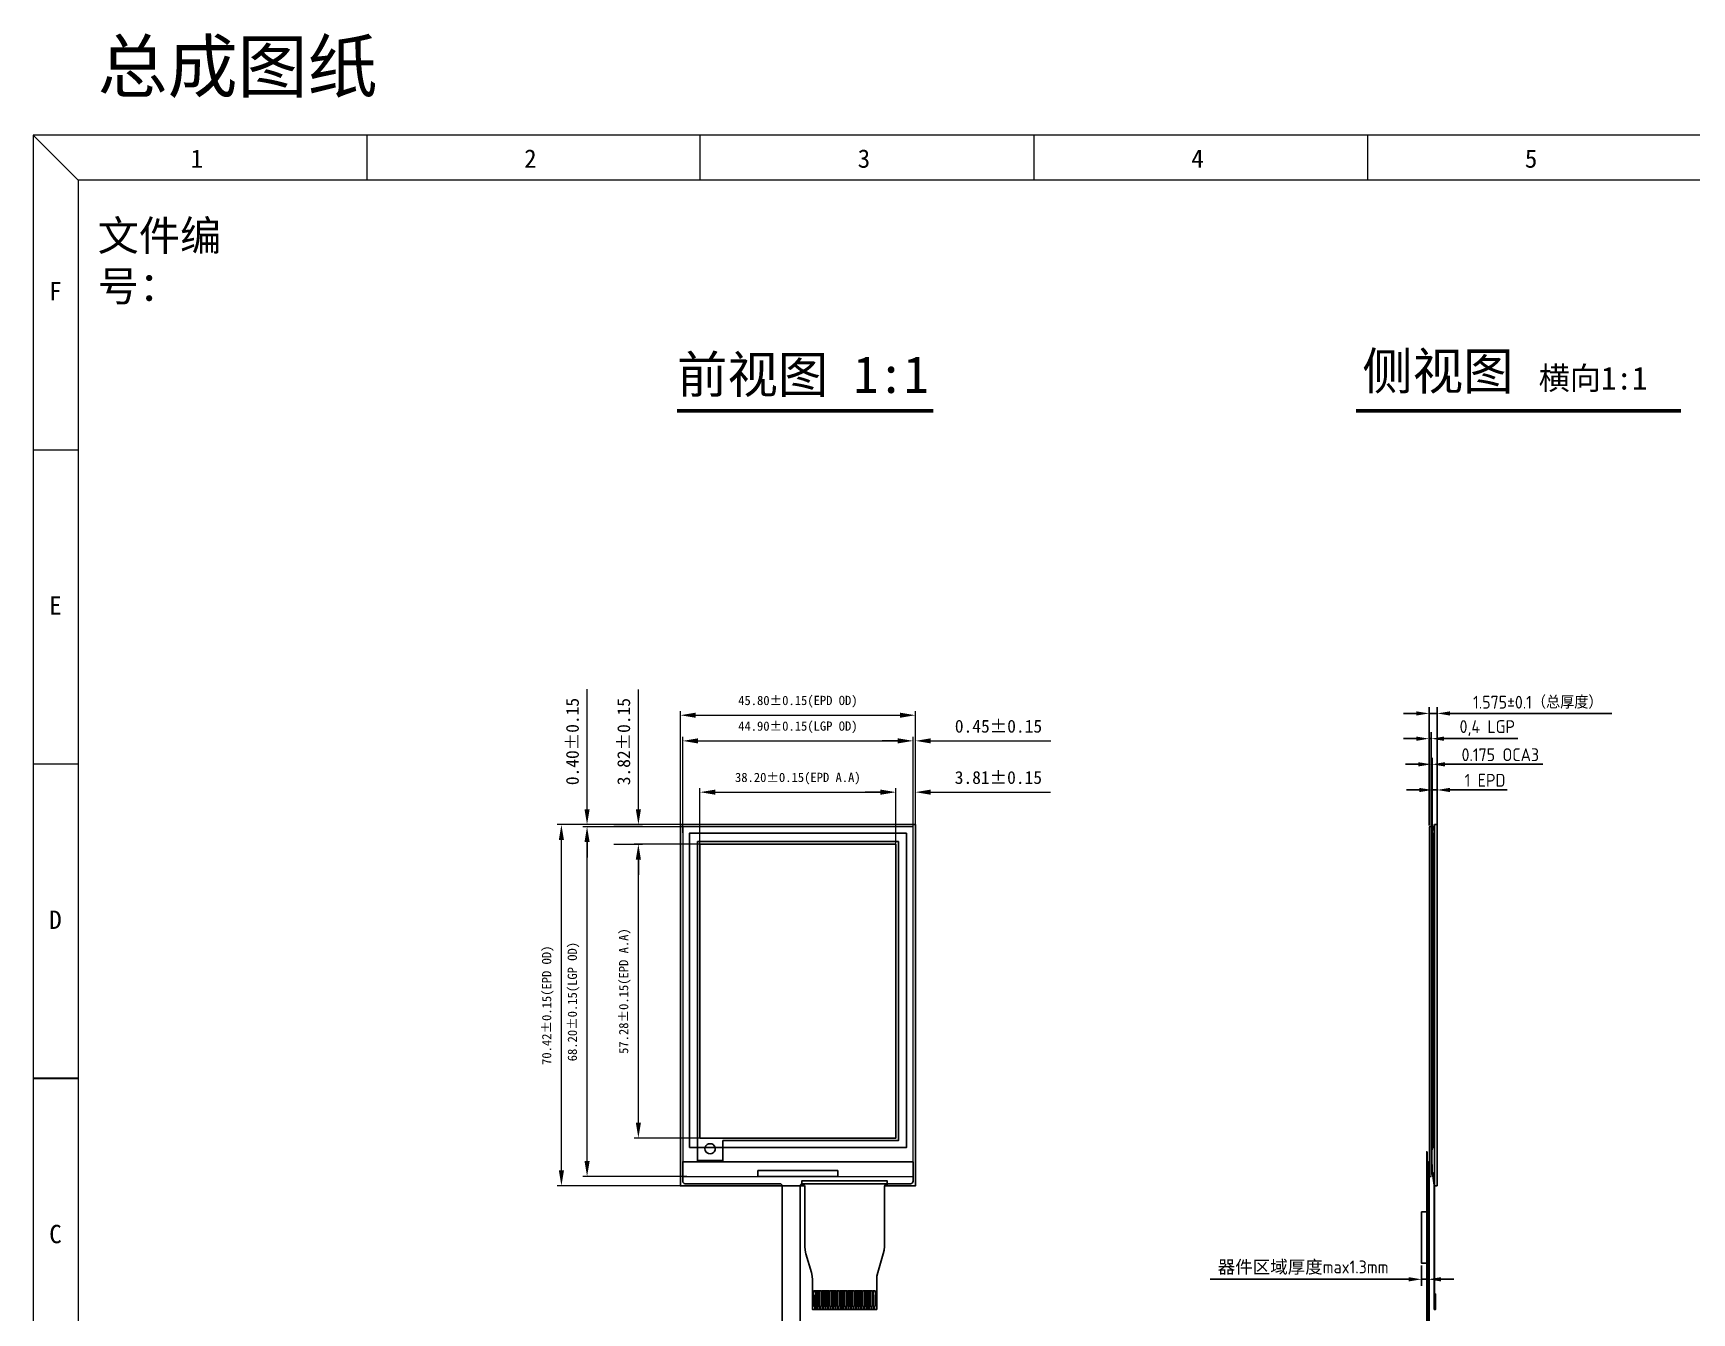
# Model space of a CAD drawing. Header units: millimetres. Extents: x 245 to 11863, y -5369 to 598.
# Drawn here: x 11342.1 to 11665.3, y -5230.8 to -4981.3 of the extents above; entities that cross this region are included whole.
import ezdxf
from ezdxf.enums import TextEntityAlignment as Align

# ---------------------------------------------------------------- set-up
doc = ezdxf.new("R2010")
doc.units = ezdxf.units.MM
for name, color, linetype in [('COVERLENS', 2, 'Continuous'), ('DIM', 7, 'Continuous'), ('FPC', 5, 'Continuous'), ('LCD', 240, 'Continuous')]:
    doc.layers.add(name, color=color, linetype=linetype)
for name, color, linetype, lineweight in [('LG', 4, 'Continuous', 5), ('OCA', 206, 'Continuous', 5), ('Sundenal', 4, 'Continuous', 20), ('文字', 2, 'Continuous', 20)]:
    doc.layers.add(name, color=color, linetype=linetype, lineweight=lineweight)
doc.styles.get("Standard").update_dxf_attribs({"font": 'isocp2.shx', "bigfont": 'extfont2.shx'})
doc.styles.add('宋体', font='')
doc.styles.get('宋体').set_extended_font_data('SimSun')
doc.dimstyles.new('ISO-25', dxfattribs={"dimtxt": 2.5, "dimasz": 2.5, "dimexe": 1.25, "dimexo": 0.625, "dimtad": 1, "dimdec": 1, "dimtxsty": 'Standard', "dimcen": 2.5, "dimadec": 0, "dimazin": 0, "dimtfac": 1, "dimtdec": 1, "dimtmove": 0, "dimatfit": 3, "dimfxl": 1, "dimarcsym": 0})
doc.dimstyles.new('Sundenal$0', dxfattribs={"dimtxt": 6, "dimasz": 3, "dimexe": 0.8, "dimexo": 0.8, "dimgap": 0.2, "dimtad": 1, "dimzin": 1, "dimdsep": 46, "dimtxsty": '宋体', "dimcen": 2.5, "dimadec": 0, "dimazin": 0, "dimtfac": 1, "dimtofl": 0, "dimtmove": 0, "dimatfit": 3, "dimfxl": 0.8, "dimtolj": 1, "dimlwd": 13, "dimlwe": 13, "dimarcsym": 0})

# ---------------------------------------------------------------- blocks, each defined once
blk = doc.blocks.new('sundenal')
at = {"layer": 'Sundenal', "color": 4}
blk.add_line((-856.53, 786.48), (-856.53, 805.66), dxfattribs=at)
at = {"layer": 'Sundenal', "color": 4, "lineweight": 30}
blk.add_line((-1122.21, 402.83), (-1141.39, 402.83), dxfattribs=at)
at = {"layer": 'Sundenal', "color": 4}
for points in [[(-1122.21, 786.48), (-1141.39, 805.66)], [(-998.96, 805.66), (-998.96, 786.48)], [(-714.1, 805.66), (-714.1, 786.48)], [(-571.67, 805.66), (-571.67, 786.48)], [(-1141.39, 671.38), (-1122.21, 671.38)], [(-1141.39, 537.11), (-1122.21, 537.11)]]:
    blk.add_lwpolyline(points, dxfattribs=at)
blk.add_lwpolyline([(-1141.39, 0), (0, 0), (0, 805.66), (-1141.39, 805.66)], close=True, dxfattribs=at)
at = {"layer": 'Sundenal', "ltscale": 0.2}
blk.add_lwpolyline([(-19.18, 786.48), (-1122.21, 786.48), (-1122.21, 19.18), (-19.18, 19.18)], close=True, dxfattribs=at)
at = {"layer": 'Sundenal', "color": 4, "style": '宋体'}
for s, p in [('1', (-1071.5, 795.73)), ('2', (-929.07, 795.73)), ('3', (-786.64, 795.73)), ('4', (-644.21, 795.73)), ('5', (-501.78, 795.73)), ('F', (-1131.87, 739.15)), ('E', (-1131.87, 604.87)), ('D', (-1131.87, 470.59)), ('C', (-1131.87, 336.32))]:
    blk.add_text(s, height=7.85, dxfattribs=at).set_placement(p, align=Align.MIDDLE_CENTER)
blk = doc.blocks.new('*D2')
at = {"layer": 'Defpoints', "color": 0, "transparency": 16777216}
for p in [(11510.21, -5129.31), (11472.02, -5140.03), (11510.21, -5140.05)]:
    blk.add_point(p, dxfattribs=at)
at = {"layer": 'DIM', "color": 0, "lineweight": 13, "transparency": 16777216}
for p, q in [((11472.02, -5139.23), (11472.02, -5128.51)), ((11475.02, -5129.31), (11507.21, -5129.31)), ((11510.21, -5139.25), (11510.21, -5128.51))]:
    blk.add_line(p, q, dxfattribs=at)
at = {"layer": 'DIM', "color": 0, "transparency": 16777216}
for points in [[(11475.02, -5128.81), (11475.02, -5129.81), (11472.02, -5129.31)], [(11507.21, -5128.81), (11507.21, -5129.81), (11510.21, -5129.31)]]:
    blk.add_solid(points, dxfattribs=at)
at = {"layer": 'DIM', "color": 0, "lineweight": 30, "transparency": 16777216, "insert": (11491.11, -5126.67), "char_height": 3, "attachment_point": 5, "style": '宋体'}
blk.add_mtext('\\A1;{\\H0.6x;38.20±0.15(EPD A.A)}', dxfattribs=at)
blk = doc.blocks.new('*D3')
at = {"layer": 'Defpoints', "color": 0, "transparency": 16777216}
for p in [(11513.57, -5119.31), (11468.67, -5138.06), (11513.57, -5136.84)]:
    blk.add_point(p, dxfattribs=at)
at = {"layer": 'DIM', "color": 0, "lineweight": 13, "transparency": 16777216}
for p, q in [((11468.67, -5137.26), (11468.67, -5118.51)), ((11471.67, -5119.31), (11510.57, -5119.31)), ((11513.57, -5136.04), (11513.57, -5118.51))]:
    blk.add_line(p, q, dxfattribs=at)
at = {"layer": 'DIM', "color": 0, "transparency": 16777216}
for points in [[(11471.67, -5118.81), (11471.67, -5119.81), (11468.67, -5119.31)], [(11510.57, -5118.81), (11510.57, -5119.81), (11513.57, -5119.31)]]:
    blk.add_solid(points, dxfattribs=at)
at = {"layer": 'DIM', "color": 0, "lineweight": 30, "transparency": 16777216, "insert": (11491.12, -5116.67), "char_height": 3, "attachment_point": 5, "style": '宋体'}
blk.add_mtext('\\A1;{\\H0.6x;44.90±0.15(LGP OD)}', dxfattribs=at)
blk = doc.blocks.new('*D4')
at = {"layer": 'Defpoints', "color": 0, "transparency": 16777216}
for p in [(11514.02, -5114.31), (11514.02, -5137.39), (11468.23, -5140.56)]:
    blk.add_point(p, dxfattribs=at)
at = {"layer": 'DIM', "color": 0, "lineweight": 13, "transparency": 16777216}
for p, q in [((11468.23, -5139.76), (11468.23, -5113.51)), ((11471.23, -5114.31), (11511.02, -5114.31)), ((11514.02, -5136.59), (11514.02, -5113.51))]:
    blk.add_line(p, q, dxfattribs=at)
at = {"layer": 'DIM', "color": 0, "transparency": 16777216}
for points in [[(11471.23, -5113.81), (11471.23, -5114.81), (11468.23, -5114.31)], [(11511.02, -5113.81), (11511.02, -5114.81), (11514.02, -5114.31)]]:
    blk.add_solid(points, dxfattribs=at)
at = {"layer": 'DIM', "color": 0, "lineweight": 30, "transparency": 16777216, "insert": (11491.12, -5111.67), "char_height": 3, "attachment_point": 5, "style": '宋体'}
blk.add_mtext('\\A1;{\\H0.6x;45.80±0.15(EPD OD)}', dxfattribs=at)
blk = doc.blocks.new('*D5')
at = {"layer": 'Defpoints', "color": 0, "transparency": 16777216}
for p in [(11514.02, -5129.31), (11510.21, -5131.14), (11514.02, -5131.14)]:
    blk.add_point(p, dxfattribs=at)
at = {"layer": 'DIM', "color": 0, "lineweight": 13, "transparency": 16777216}
for p, q in [((11507.21, -5129.31), (11504.21, -5129.31)), ((11510.21, -5130.34), (11510.21, -5128.51)), ((11514.02, -5130.34), (11514.02, -5128.51)), ((11517.02, -5129.31), (11540.37, -5129.31))]:
    blk.add_line(p, q, dxfattribs=at)
at = {"layer": 'DIM', "color": 0, "transparency": 16777216}
for points in [[(11507.21, -5128.81), (11507.21, -5129.81), (11510.21, -5129.31)], [(11517.02, -5128.81), (11517.02, -5129.81), (11514.02, -5129.31)]]:
    blk.add_solid(points, dxfattribs=at)
at = {"layer": 'DIM', "color": 0, "lineweight": 30, "transparency": 16777216, "insert": (11530.19, -5126.47), "char_height": 2.5, "attachment_point": 5, "style": '宋体'}
blk.add_mtext('\\A1;3.81±0.15', dxfattribs=at)
blk = doc.blocks.new('*D6')
at = {"layer": 'Defpoints', "color": 0, "transparency": 16777216}
for p in [(11514.02, -5119.31), (11513.57, -5120.55), (11514.02, -5120.55)]:
    blk.add_point(p, dxfattribs=at)
at = {"layer": 'DIM', "color": 0, "lineweight": 13, "transparency": 16777216}
for p, q in [((11510.57, -5119.31), (11507.57, -5119.31)), ((11513.57, -5119.75), (11513.57, -5118.51)), ((11514.02, -5119.75), (11514.02, -5118.51)), ((11517.02, -5119.31), (11540.41, -5119.31))]:
    blk.add_line(p, q, dxfattribs=at)
at = {"layer": 'DIM', "color": 0, "transparency": 16777216}
for points in [[(11510.57, -5118.81), (11510.57, -5119.81), (11513.57, -5119.31)], [(11517.02, -5118.81), (11517.02, -5119.81), (11514.02, -5119.31)]]:
    blk.add_solid(points, dxfattribs=at)
at = {"layer": 'DIM', "color": 0, "lineweight": 30, "transparency": 16777216, "insert": (11530.21, -5116.47), "char_height": 2.5, "attachment_point": 5, "style": '宋体'}
blk.add_mtext('\\A1;0.45±0.15', dxfattribs=at)
blk = doc.blocks.new('*D10')
at = {"layer": 'Defpoints', "color": 0, "transparency": 16777216}
for p in [(11460.04, -5139.45), (11473.31, -5139.45), (11472.85, -5196.73)]:
    blk.add_point(p, dxfattribs=at)
at = {"layer": 'DIM', "color": 0, "lineweight": 13, "transparency": 16777216}
for p, q in [((11472.51, -5139.45), (11459.24, -5139.45)), ((11460.04, -5193.73), (11460.04, -5142.45)), ((11472.05, -5196.73), (11459.24, -5196.73))]:
    blk.add_line(p, q, dxfattribs=at)
at = {"layer": 'DIM', "color": 0, "transparency": 16777216}
for points in [[(11459.54, -5142.45), (11460.54, -5142.45), (11460.04, -5139.45)], [(11459.54, -5193.73), (11460.54, -5193.73), (11460.04, -5196.73)]]:
    blk.add_solid(points, dxfattribs=at)
at = {"layer": 'DIM', "color": 0, "lineweight": 30, "transparency": 16777216, "insert": (11457.4, -5168.09), "char_height": 3, "attachment_point": 5, "rotation": 90, "style": '宋体'}
blk.add_mtext('\\A1;{\\H0.6x;57.28±0.15(EPD A.A)}', dxfattribs=at)
blk = doc.blocks.new('*D11')
at = {"layer": 'Defpoints', "color": 0, "transparency": 16777216}
for p in [(11450.04, -5136.04), (11469.35, -5136.04), (11470.28, -5204.24)]:
    blk.add_point(p, dxfattribs=at)
at = {"layer": 'DIM', "color": 0, "lineweight": 13, "transparency": 16777216}
for p, q in [((11468.55, -5136.04), (11449.24, -5136.04)), ((11450.04, -5201.24), (11450.04, -5139.04)), ((11469.48, -5204.24), (11449.24, -5204.24))]:
    blk.add_line(p, q, dxfattribs=at)
at = {"layer": 'DIM', "color": 0, "transparency": 16777216}
for points in [[(11449.54, -5139.04), (11450.54, -5139.04), (11450.04, -5136.04)], [(11449.54, -5201.24), (11450.54, -5201.24), (11450.04, -5204.24)]]:
    blk.add_solid(points, dxfattribs=at)
at = {"layer": 'DIM', "color": 0, "lineweight": 30, "transparency": 16777216, "insert": (11447.4, -5170.14), "char_height": 3, "attachment_point": 5, "rotation": 90, "style": '宋体'}
blk.add_mtext('\\A1;{\\H0.6x;68.20±0.15(LGP OD)}', dxfattribs=at)
blk = doc.blocks.new('*D7')
at = {"layer": 'Defpoints', "color": 0, "transparency": 16777216}
for p in [(11445.04, -5135.64), (11469.72, -5135.64), (11470.19, -5206.06)]:
    blk.add_point(p, dxfattribs=at)
at = {"layer": 'DIM', "color": 0, "lineweight": 13, "transparency": 16777216}
for p, q in [((11468.92, -5135.64), (11444.24, -5135.64)), ((11445.04, -5203.06), (11445.04, -5138.64)), ((11469.39, -5206.06), (11444.24, -5206.06))]:
    blk.add_line(p, q, dxfattribs=at)
at = {"layer": 'DIM', "color": 0, "transparency": 16777216}
for points in [[(11444.54, -5138.64), (11445.54, -5138.64), (11445.04, -5135.64)], [(11444.54, -5203.06), (11445.54, -5203.06), (11445.04, -5206.06)]]:
    blk.add_solid(points, dxfattribs=at)
at = {"layer": 'DIM', "color": 0, "lineweight": 30, "transparency": 16777216, "insert": (11442.4, -5170.85), "char_height": 3, "attachment_point": 5, "rotation": 90, "style": '宋体'}
blk.add_mtext('\\A1;{\\H0.6x;70.42±0.15(EPD OD)}', dxfattribs=at)
blk = doc.blocks.new('*D8')
at = {"layer": 'Defpoints', "color": 0, "transparency": 16777216}
for p in [(11454.47, -5135.64), (11460.04, -5135.64), (11454.47, -5139.45)]:
    blk.add_point(p, dxfattribs=at)
at = {"layer": 'DIM', "color": 0, "lineweight": 13, "transparency": 16777216}
for p, q in [((11460.04, -5132.64), (11460.04, -5109.29)), ((11455.27, -5135.64), (11460.84, -5135.64)), ((11455.27, -5139.45), (11460.84, -5139.45)), ((11460.04, -5142.45), (11460.04, -5145.45))]:
    blk.add_line(p, q, dxfattribs=at)
at = {"layer": 'DIM', "color": 0, "transparency": 16777216}
for points in [[(11459.54, -5132.64), (11460.54, -5132.64), (11460.04, -5135.64)], [(11459.54, -5142.45), (11460.54, -5142.45), (11460.04, -5139.45)]]:
    blk.add_solid(points, dxfattribs=at)
at = {"layer": 'DIM', "color": 0, "lineweight": 30, "transparency": 16777216, "insert": (11457.2, -5119.46), "char_height": 2.5, "attachment_point": 5, "rotation": 90, "style": '宋体'}
blk.add_mtext('\\A1;3.82±0.15', dxfattribs=at)
blk = doc.blocks.new('*D9')
at = {"layer": 'Defpoints', "color": 0, "transparency": 16777216}
for p in [(11450.04, -5135.64), (11451.29, -5135.64), (11451.29, -5136.04)]:
    blk.add_point(p, dxfattribs=at)
at = {"layer": 'DIM', "color": 0, "lineweight": 13, "transparency": 16777216}
for p, q in [((11450.04, -5132.64), (11450.04, -5109.25)), ((11450.49, -5135.64), (11449.24, -5135.64)), ((11450.49, -5136.04), (11449.24, -5136.04)), ((11450.04, -5139.04), (11450.04, -5142.04))]:
    blk.add_line(p, q, dxfattribs=at)
at = {"layer": 'DIM', "color": 0, "transparency": 16777216}
for points in [[(11449.54, -5132.64), (11450.54, -5132.64), (11450.04, -5135.64)], [(11449.54, -5139.04), (11450.54, -5139.04), (11450.04, -5136.04)]]:
    blk.add_solid(points, dxfattribs=at)
at = {"layer": 'DIM', "color": 0, "lineweight": 30, "transparency": 16777216, "insert": (11447.2, -5119.44), "char_height": 2.5, "attachment_point": 5, "rotation": 90, "style": '宋体'}
blk.add_mtext('\\A1;0.40±0.15', dxfattribs=at)
blk = doc.blocks.new('*D12')
at = {"layer": 'COVERLENS', "color": 0, "lineweight": -2, "ltscale": 0.2, "transparency": 16777216}
for p, q in [((11612.65, -5221.58), (11612.65, -5225.52)), ((11613.95, -5221.58), (11613.95, -5225.52)), ((11610.15, -5224.27), (11571.49, -5224.27)), ((11613.95, -5224.27), (11612.65, -5224.27)), ((11616.45, -5224.27), (11618.95, -5224.27))]:
    blk.add_line(p, q, dxfattribs=at)
at = {"layer": 'COVERLENS', "color": 0, "ltscale": 0.2, "transparency": 16777216}
for points in [[(11610.15, -5223.86), (11610.15, -5224.69), (11612.65, -5224.27)], [(11616.45, -5223.86), (11616.45, -5224.69), (11613.95, -5224.27)]]:
    blk.add_solid(points, dxfattribs=at)
at = {"layer": 'Defpoints', "color": 0, "ltscale": 0.2, "transparency": 16777216}
for p in [(11612.65, -5220.95), (11613.95, -5220.95), (11612.65, -5224.27)]:
    blk.add_point(p, dxfattribs=at)
at = {"layer": 'COVERLENS', "color": 0, "ltscale": 0.2, "transparency": 16777216, "insert": (11589.57, -5222), "char_height": 2.5, "attachment_point": 5}
blk.add_mtext('{\\fSimSun|b0|i0|c134|p2;器件区域厚度\\Fisocp2,extfont2|c134;max1.3mm}', dxfattribs=at)
blk = doc.blocks.new('*D15')
at = {"layer": 'Defpoints', "color": 0, "ltscale": 0.2, "transparency": 16777216}
for p in [(11614.53, -5118.88), (11614.13, -5136.42), (11614.53, -5171.6)]:
    blk.add_point(p, dxfattribs=at)
at = {"layer": 'DIM', "color": 0, "lineweight": -2, "ltscale": 0.2, "transparency": 16777216}
for p, q in [((11611.63, -5118.88), (11609.13, -5118.88)), ((11614.13, -5135.79), (11614.13, -5117.63)), ((11614.13, -5118.88), (11614.53, -5118.88)), ((11614.53, -5170.98), (11614.53, -5117.63)), ((11617.03, -5118.88), (11631.4, -5118.88))]:
    blk.add_line(p, q, dxfattribs=at)
at = {"layer": 'DIM', "color": 0, "ltscale": 0.2, "transparency": 16777216}
for points in [[(11611.63, -5118.47), (11611.63, -5119.3), (11614.13, -5118.88)], [(11617.03, -5118.47), (11617.03, -5119.3), (11614.53, -5118.88)]]:
    blk.add_solid(points, dxfattribs=at)
at = {"layer": 'DIM', "color": 0, "ltscale": 0.2, "transparency": 16777216, "insert": (11625.46, -5116.82), "char_height": 2.5, "attachment_point": 5}
blk.add_mtext('0,4{\\Fisocp2,extfont2|c134; LGP}', dxfattribs=at)
blk = doc.blocks.new('*D16')
at = {"layer": 'Defpoints', "color": 0, "ltscale": 0.2, "transparency": 16777216}
for p in [(11614.7, -5123.88), (11614.53, -5137.64), (11614.7, -5137.64)]:
    blk.add_point(p, dxfattribs=at)
at = {"layer": 'DIM', "color": 0, "lineweight": -2, "ltscale": 0.2, "transparency": 16777216}
for p, q in [((11614.53, -5137.01), (11614.53, -5122.63)), ((11614.7, -5137.01), (11614.7, -5122.63)), ((11612.03, -5123.88), (11609.53, -5123.88)), ((11614.53, -5123.88), (11614.7, -5123.88)), ((11617.2, -5123.88), (11636.31, -5123.88))]:
    blk.add_line(p, q, dxfattribs=at)
at = {"layer": 'DIM', "color": 0, "ltscale": 0.2, "transparency": 16777216}
for points in [[(11612.03, -5123.47), (11612.03, -5124.3), (11614.53, -5123.88)], [(11617.2, -5123.47), (11617.2, -5124.3), (11614.7, -5123.88)]]:
    blk.add_solid(points, dxfattribs=at)
at = {"layer": 'DIM', "color": 0, "ltscale": 0.2, "transparency": 16777216, "insert": (11628, -5122.01), "char_height": 2.5, "attachment_point": 5}
blk.add_mtext('{\\Fisocp2,extfont2|c134;0.175 OCA3}', dxfattribs=at)
blk = doc.blocks.new('*D17')
at = {"layer": 'Defpoints', "color": 0, "ltscale": 0.2, "transparency": 16777216}
for p in [(11615.7, -5128.88), (11614.7, -5139.16), (11615.7, -5139.16)]:
    blk.add_point(p, dxfattribs=at)
at = {"layer": 'DIM', "color": 0, "lineweight": -2, "ltscale": 0.2, "transparency": 16777216}
for p, q in [((11612.2, -5128.88), (11609.7, -5128.88)), ((11614.7, -5138.54), (11614.7, -5127.63)), ((11614.7, -5128.88), (11615.7, -5128.88)), ((11615.7, -5138.54), (11615.7, -5127.63)), ((11618.2, -5128.88), (11629.34, -5128.88))]:
    blk.add_line(p, q, dxfattribs=at)
at = {"layer": 'DIM', "color": 0, "ltscale": 0.2, "transparency": 16777216}
for points in [[(11612.2, -5128.47), (11612.2, -5129.3), (11614.7, -5128.88)], [(11618.2, -5128.47), (11618.2, -5129.3), (11615.7, -5128.88)]]:
    blk.add_solid(points, dxfattribs=at)
at = {"layer": 'DIM', "color": 0, "ltscale": 0.2, "transparency": 16777216, "insert": (11625.02, -5126.99), "char_height": 2.5, "attachment_point": 5}
blk.add_mtext('1{\\Fisocp2,extfont2|c134; EPD}', dxfattribs=at)
blk = doc.blocks.new('*D23')
at = {"color": 0, "lineweight": -2, "ltscale": 0.2, "transparency": 16777216}
for p, q in [((11614.13, -5135.42), (11614.13, -5112.71)), ((11615.7, -5135.42), (11615.7, -5112.71)), ((11611.63, -5113.96), (11609.13, -5113.96)), ((11614.13, -5113.96), (11615.7, -5113.96)), ((11618.2, -5113.96), (11649.73, -5113.96))]:
    blk.add_line(p, q, dxfattribs=at)
at = {"color": 0, "ltscale": 0.2, "transparency": 16777216}
for points in [[(11611.63, -5113.55), (11611.63, -5114.38), (11614.13, -5113.96)], [(11618.2, -5113.55), (11618.2, -5114.38), (11615.7, -5113.96)]]:
    blk.add_solid(points, dxfattribs=at)
at = {"layer": 'Defpoints', "color": 0, "ltscale": 0.2, "transparency": 16777216}
for p in [(11615.7, -5113.96), (11614.13, -5136.04), (11615.7, -5136.04)]:
    blk.add_point(p, dxfattribs=at)
at = {"color": 0, "ltscale": 0.2, "transparency": 16777216, "insert": (11635.3, -5111.8), "char_height": 2.5, "attachment_point": 5}
blk.add_mtext('1.575±0.1（总厚度）', dxfattribs=at)

msp = doc.modelspace()

# ---------------------------------------------------------------- linework, layer by layer
at = {"layer": 'DIM', "lineweight": 30, "ltscale": 0.2, "const_width": 0.72}
for points in [[(11467.5816, -5054.9515), (11517.5177, -5054.9515)], [(11599.8539, -5054.9515), (11663.1807, -5054.9515)]]:
    msp.add_lwpolyline(points, dxfattribs=at)
at = {"layer": 'FPC', "ltscale": 0.2}
for points in [[(11613.7514, -5199.3918), (11613.6514, -5199.3918), (11613.6514, -5242.1415), (11613.7514, -5242.1415)], [(11614.1264, -5201.3418), (11614.0264, -5201.3418), (11614.0264, -5235.9418), (11614.1264, -5235.9418)], [(11612.6514, -5211.1418), (11613.6514, -5211.1418), (11613.6514, -5221.1418), (11612.6514, -5221.1418)], [(11613.7514, -5211.1418), (11613.9514, -5211.1418), (11613.9514, -5221.1418), (11613.7514, -5221.1418)]]:
    msp.add_lwpolyline(points, close=True, dxfattribs=at)
msp.add_lwpolyline([(11488.0717, -5206.1418, 0.41421356), (11487.5717, -5205.6418), (11469.1717, -5205.6418, -0.41421356), (11468.6717, -5205.1418), (11468.6717, -5201.3418), (11513.5717, -5201.3418), (11513.5717, -5205.1418, -0.41421356), (11513.0717, -5205.6418), (11492.0717, -5205.6418, 0.41421356), (11491.5717, -5206.1418), (11491.5717, -5235.6418, -0.41421356), (11491.2717, -5235.9418), (11488.3717, -5235.9418, -0.41421356), (11488.0717, -5235.6418)], format="xyb", close=True, dxfattribs=at)
at = {"layer": 'LCD', "linetype": 'Continuous'}
for p, q in [((11615.2014, -5135.638), (11615.7014, -5135.638)), ((11615.2014, -5230.1566), (11615.2014, -5135.638)), ((11615.7014, -5206.0585), (11615.7014, -5135.638)), ((11614.7014, -5137.3106), (11615.0014, -5137.3106)), ((11614.7014, -5198.6106), (11614.7014, -5137.3106)), ((11614.8014, -5198.6106), (11614.8014, -5137.3106)), ((11615.0014, -5198.6106), (11615.0014, -5137.3106)), ((11615.0014, -5137.838), (11615.2014, -5137.838)), ((11615.0014, -5198.6106), (11614.7014, -5198.6106)), ((11615.2014, -5197.7585), (11615.0014, -5197.7585)), ((11614.9532, -5203.508), (11615.2014, -5203.508)), ((11614.9532, -5204.3101), (11614.9532, -5203.508)), ((11615.2014, -5204.3101), (11614.9532, -5204.3101)), ((11615.1014, -5230.1566), (11615.1014, -5204.3101)), ((11615.2014, -5206.0585), (11615.7014, -5206.0585))]:
    msp.add_line(p, q, dxfattribs=at)
for points in [[(11492.4362, -5206.0585), (11468.225, -5206.0585), (11468.225, -5135.638), (11514.0203, -5135.638), (11514.0203, -5206.0585), (11508.1759, -5206.0585), (11507.9987, -5206.0585)], [(11507.9759, -5212.5171), (11507.9759, -5217.8532)], [(11494.7907, -5226.4933), (11494.7907, -5229.5112), (11494.9088, -5229.5112), (11494.9088, -5230.0157), (11495.0224, -5230.0157), (11495.0224, -5229.5112), (11495.1405, -5229.5112), (11495.1405, -5226.4933), (11494.7907, -5226.4933), (11494.7907, -5226.7978)], [(11495.2905, -5226.4933), (11495.2905, -5229.5112), (11495.4089, -5229.5112), (11495.4089, -5230.0157), (11495.5225, -5230.0157), (11495.5225, -5229.5112), (11495.6406, -5229.5112), (11495.6406, -5226.4933), (11495.2905, -5226.4933), (11495.2905, -5226.7978)], [(11495.7906, -5226.4933), (11495.7906, -5229.5112), (11495.9086, -5229.5112), (11495.9086, -5230.0157), (11496.027, -5230.0157), (11496.027, -5229.5112), (11496.1406, -5229.5112), (11496.1406, -5226.4933), (11495.7906, -5226.4933), (11495.7906, -5226.7978)], [(11496.2951, -5226.4933), (11496.2951, -5229.5112), (11496.4087, -5229.5112), (11496.4087, -5230.0157), (11496.5268, -5230.0157), (11496.5268, -5229.5112), (11496.6404, -5229.5112), (11496.6404, -5226.4933), (11496.2951, -5226.4933), (11496.2951, -5226.7978)], [(11496.7949, -5226.4933), (11496.7949, -5229.5112), (11496.9085, -5229.5112), (11496.9085, -5230.0157), (11497.0269, -5230.0157), (11497.0269, -5229.5112), (11497.1449, -5229.5112), (11497.1449, -5226.4933), (11496.7949, -5226.4933), (11496.7949, -5226.7978)], [(11497.295, -5226.4933), (11497.295, -5229.5112), (11497.413, -5229.5112), (11497.413, -5230.0157), (11497.5266, -5230.0157), (11497.5266, -5229.5112), (11497.645, -5229.5112), (11497.645, -5226.4933), (11497.295, -5226.4933), (11497.295, -5226.7978)], [(11497.795, -5226.4933), (11497.795, -5229.5112), (11497.9131, -5229.5112), (11497.9131, -5230.0157), (11498.0267, -5230.0157), (11498.0267, -5229.5112), (11498.1448, -5229.5112), (11498.1448, -5226.4933), (11497.795, -5226.4933), (11497.795, -5226.7978)], [(11498.2948, -5226.4933), (11498.2948, -5229.5112), (11498.4132, -5229.5112), (11498.4132, -5230.0157), (11498.5312, -5230.0157), (11498.5312, -5229.5112), (11498.6449, -5229.5112), (11498.6449, -5226.4933), (11498.2948, -5226.4933), (11498.2948, -5226.7978)], [(11498.7993, -5226.4933), (11498.7993, -5229.5112), (11498.913, -5229.5112), (11498.913, -5230.0157), (11499.0313, -5230.0157), (11499.0313, -5229.5112), (11499.1494, -5229.5112), (11499.1494, -5226.4933), (11498.7993, -5226.4933), (11498.7993, -5226.7978)], [(11499.2994, -5226.4933), (11499.2994, -5229.5112), (11499.4039, -5229.5112), (11499.4039, -5230.0157), (11499.5311, -5230.0157), (11499.5311, -5229.5112), (11499.6495, -5229.5112), (11499.6495, -5226.4933), (11499.2994, -5226.4933), (11499.2994, -5226.7978)], [(11499.7903, -5226.4933), (11499.7903, -5229.5112), (11499.9039, -5229.5112), (11499.9039, -5230.0157), (11500.0312, -5230.0157), (11500.0312, -5229.5112), (11500.1492, -5229.5112), (11500.1492, -5226.4933), (11499.7903, -5226.4933), (11499.7903, -5226.7978)], [(11500.2901, -5226.4933), (11500.2901, -5229.5112), (11500.4037, -5229.5112), (11500.4037, -5230.0157), (11500.5357, -5230.0157), (11500.5357, -5229.5112), (11500.6401, -5229.5112), (11500.6401, -5226.4933), (11500.2901, -5226.4933), (11500.2901, -5226.7978)], [(11500.7902, -5226.4933), (11500.7902, -5229.5112), (11500.9082, -5229.5112), (11500.9082, -5230.0157), (11501.0355, -5230.0157), (11501.0355, -5229.5112), (11501.1402, -5229.5112), (11501.1402, -5226.4933), (11500.7902, -5226.4933), (11500.7902, -5226.7978)], [(11501.2899, -5226.4933), (11501.2899, -5229.5112), (11501.4083, -5229.5112), (11501.4083, -5230.0157), (11501.5219, -5230.0157), (11501.5219, -5229.5112), (11501.64, -5229.5112), (11501.64, -5226.4933), (11501.2899, -5226.4933), (11501.2899, -5226.7978)], [(11501.79, -5226.4933), (11501.79, -5229.5112), (11501.9081, -5229.5112), (11501.9081, -5230.0157), (11502.0265, -5230.0157), (11502.0265, -5229.5112), (11502.1401, -5229.5112), (11502.1401, -5226.4933), (11501.79, -5226.4933), (11501.79, -5226.7978)], [(11502.2945, -5226.4933), (11502.2945, -5229.5112), (11502.4082, -5229.5112), (11502.4082, -5230.0157), (11502.5262, -5230.0157), (11502.5262, -5229.5112), (11502.6399, -5229.5112), (11502.6399, -5226.4933), (11502.2945, -5226.4933), (11502.2945, -5226.7978)], [(11502.7946, -5226.4933), (11502.7946, -5229.5112), (11502.9082, -5229.5112), (11502.9082, -5230.0157), (11503.0263, -5230.0157), (11503.0263, -5229.5112), (11503.1444, -5229.5112), (11503.1444, -5226.4933), (11502.7946, -5226.4933), (11502.7946, -5226.7978)], [(11503.2944, -5226.4933), (11503.2944, -5229.5112), (11503.4128, -5229.5112), (11503.4128, -5230.0157), (11503.5264, -5230.0157), (11503.5264, -5229.5112), (11503.6445, -5229.5112), (11503.6445, -5226.4933), (11503.2944, -5226.4933), (11503.2944, -5226.7978)], [(11503.7945, -5226.4933), (11503.7945, -5229.5112), (11503.9125, -5229.5112), (11503.9125, -5230.0157), (11504.0262, -5230.0157), (11504.0262, -5229.5112), (11504.1445, -5229.5112), (11504.1445, -5226.4933), (11503.7945, -5226.4933), (11503.7945, -5226.7978)], [(11504.2943, -5226.4933), (11504.2943, -5229.5112), (11504.4126, -5229.5112), (11504.4126, -5230.0157), (11504.5307, -5230.0157), (11504.5307, -5229.5112), (11504.6443, -5229.5112), (11504.6443, -5226.4933), (11504.2943, -5226.4933), (11504.2943, -5226.7978)], [(11504.7988, -5226.4933), (11504.7988, -5229.5112), (11504.9124, -5229.5112), (11504.9124, -5230.0157), (11505.0308, -5230.0157), (11505.0308, -5229.5112), (11505.1444, -5229.5112), (11505.1444, -5226.4933), (11504.7988, -5226.4933), (11504.7988, -5226.7978)], [(11505.2989, -5226.4933), (11505.2989, -5229.5112), (11505.4125, -5229.5112), (11505.4125, -5230.0157), (11505.5305, -5230.0157), (11505.5305, -5229.5112), (11505.6489, -5229.5112), (11505.6489, -5226.4933), (11505.2989, -5226.4933), (11505.2989, -5226.7978)], [(11615.1014, -5230.1566), (11615.4014, -5230.1566), (11615.4014, -5227.1566), (11615.2014, -5227.1566)]]:
    msp.add_lwpolyline(points, dxfattribs=at)
for points in [[(11469.9727, -5198.6106), (11469.9727, -5196.9609), (11469.9727, -5137.3106), (11512.2727, -5137.3106), (11512.2727, -5198.6106), (11469.9727, -5198.6106)], [(11471.5288, -5138.9492), (11510.7166, -5138.9492), (11510.7166, -5197.2345), (11476.524, -5197.2345), (11476.524, -5201.1272), (11471.5288, -5201.1272), (11471.5288, -5197.2345)], [(11472.0153, -5139.4537), (11510.212, -5139.4537), (11510.212, -5196.7299), (11472.0153, -5196.7299)], [(11474.3331, -5199.7729), (11474.6151, -5199.6317), (11474.8376, -5199.4092), (11474.974, -5199.1272), (11475.0241, -5198.8227), (11474.974, -5198.5094), (11474.8376, -5198.2274), (11474.6151, -5198.0048), (11474.3331, -5197.8637), (11474.0195, -5197.8434), (11473.715, -5197.8637), (11473.4377, -5198.0048), (11473.2152, -5198.2274), (11473.0788, -5198.5094), (11473.0196, -5198.8227), (11473.0788, -5199.1272), (11473.2152, -5199.4092), (11473.4377, -5199.6317), (11473.715, -5199.7729), (11474.0195, -5199.8181)], [(11483.3416, -5204.2543), (11498.8902, -5204.2543), (11498.8902, -5203.0953), (11483.3416, -5203.0953)], [(11492.459, -5206.1632), (11492.4046, -5206.0087), (11492.2637, -5205.9496), (11491.9136, -5205.9496), (11491.9136, -5205.0497), (11508.5124, -5205.0497), (11508.5124, -5205.9496), (11508.1759, -5205.9496), (11508.0351, -5206.0087), (11507.9759, -5206.1632), (11507.9759, -5217.8668), (11507.9167, -5218.603), (11507.7578, -5219.3167), (11506.6852, -5222.9208), (11506.5215, -5223.639), (11506.476, -5224.3752), (11506.476, -5230.1566), (11493.9634, -5230.1566), (11493.9634, -5224.3752), (11493.9181, -5223.639), (11493.7545, -5222.9208), (11492.6726, -5219.3167), (11492.5182, -5218.603), (11492.459, -5217.8668), (11492.459, -5207.4495)], [(11494.6407, -5229.5112), (11494.6407, -5226.4933), (11494.2906, -5226.4933), (11494.2906, -5226.7978), (11494.1954, -5226.7978), (11494.1954, -5227.3023), (11494.2906, -5227.3023), (11494.2906, -5229.5112), (11494.4043, -5229.5112), (11494.4043, -5230.0157), (11494.5362, -5230.0157), (11494.5362, -5229.5112)], [(11505.7989, -5229.5112), (11505.7989, -5226.4933), (11506.1487, -5226.4933), (11506.1487, -5226.7978), (11506.2398, -5226.7978), (11506.2398, -5227.3023), (11506.1487, -5227.3023), (11506.1487, -5229.5112), (11506.0306, -5229.5112), (11506.0306, -5230.0157), (11505.9034, -5230.0157), (11505.9034, -5229.5112)]]:
    msp.add_lwpolyline(points, close=True, dxfattribs=at)
for centre, radius, start, end in [((11620.5907, -5138.1601), 5.9502, 154.921259, 171.792081), ((11646.0711, -5200.5508), 31.4297, 176.46075, 189.814123)]:
    msp.add_arc(centre, radius, start, end, dxfattribs=at)
at = {"layer": 'LG', "ltscale": 0.2}
for points in [[(11513.5737, -5204.2418), (11513.5737, -5136.0418), (11468.6737, -5136.0418), (11468.6737, -5204.2418)], [(11614.1264, -5204.2418), (11614.5264, -5204.2418), (11614.5264, -5136.0418), (11614.1264, -5136.0418)]]:
    msp.add_lwpolyline(points, close=True, dxfattribs=at)
at = {"layer": 'OCA', "ltscale": 0.2}
msp.add_lwpolyline([(11614.5264, -5137.3106), (11614.7014, -5137.3106), (11614.7014, -5198.6106), (11614.5264, -5198.6106)], close=True, dxfattribs=at)

# ---------------------------------------------------------------- block references
at = {"layer": 'Sundenal', "xscale": 0.4563516672010337, "yscale": 0.4563516672010337, "zscale": 0.4563516671999997}
msp.add_blockref('sundenal', (11862.9813, -5368.9288), dxfattribs=at)

# ---------------------------------------------------------------- texts
at = {"layer": 'DIM', "lineweight": 30, "ltscale": 0.2, "attachment_point": 1, "style": '宋体'}
for s, insert, char_height, width in [('前视图 1:1', (11467.5771, -5044.2904), 7.20014, 49.940503), ('侧视图 {\\H0.6177x;横向1:1}', (11601.1067, -5043.6245), 7.200136, 62.074025)]:
    msp.add_mtext(s, dxfattribs=dict(at, insert=insert, char_height=char_height, width=width))
at = {"layer": '文字', "color": 0, "attachment_point": 1, "style": '宋体'}
for s, insert, char_height, width in [('总成图纸', (11354.6658, -4982.819), 10, 115.042761), ('文件编号：', (11354.6658, -5017.8793), 5.89002, 37.598132)]:
    msp.add_mtext(s, dxfattribs=dict(at, insert=insert, char_height=char_height, width=width))

# ---------------------------------------------------------------- dimensions: what is measured, and where the dimension line sits
at = {"color": 0, "ltscale": 0.2}
dim = msp.add_linear_dim(base=(11615.7014, -5113.9636), p1=(11614.1264, -5136.0418), p2=(11615.7014, -5136.0418), text='1.575±0.1（总厚度）', dimstyle='ISO-25', override={"dimdec": 3, "dimtol": 1, "dimtp": 0.1, "dimtm": 0.1, "dimfxl": 0.8}, dxfattribs=at)
dim.commit()
dim.dimension.update_dxf_attribs({"geometry": '*D23', "text_midpoint": (11635.3041, -5113.9636), "dimtype": 160})
at = {"layer": 'COVERLENS', "color": 0, "ltscale": 0.2}
dim = msp.add_linear_dim(base=(11612.6514, -5224.2724), p1=(11613.9514, -5220.9549), p2=(11612.6514, -5220.9549), text='{\\fSimSun|b0|i0|c134|p2;器件区域厚度\\Fisocp2,extfont2|c134;max1.3mm}', dimstyle='ISO-25', override={"dimfxl": 0.8}, dxfattribs=at)
dim.commit()
dim.dimension.update_dxf_attribs({"geometry": '*D12', "text_midpoint": (11589.5714, -5222.0015)})
at = {"layer": 'DIM', "lineweight": 30}
for base, p1, p2, picture, middle in [((11450.0426, -5135.638), (11451.2858, -5136.0418), (11451.2858, -5135.638), '*D9', (11447.2023, -5119.4436)), ((11460.0426, -5135.638), (11454.475, -5139.4537), (11454.475, -5135.638), '*D8', (11457.2023, -5119.4644))]:
    dim = msp.add_linear_dim(base=base, p1=p1, p2=p2, angle=90, dimstyle='Sundenal$0', override={"dimtxt": 2.5, "dimgap": 1.5, "dimtol": 1, "dimtp": 0.15, "dimtm": 0.15}, dxfattribs=at)
    dim.commit()
    dim.dimension.update_dxf_attribs({"geometry": picture, "text_midpoint": middle})
for base, p1, p2, text, picture, middle in [((11514.0203, -5114.3093), (11468.225, -5140.5588), (11514.0203, -5137.3917), '{\\H0.6x;<>(EPD OD)}', '*D4', (11491.1237, -5114.3093)), ((11513.5737, -5119.3093), (11468.6737, -5138.0572), (11513.5737, -5136.8355), '{\\H0.6x;<>(LGP OD)}', '*D3', (11491.1237, -5119.3093)), ((11510.212, -5129.3093), (11472.0153, -5140.0299), (11510.212, -5140.0453), '{\\H0.6x;<>(EPD A.A)}', '*D2', (11491.1137, -5129.3093))]:
    dim = msp.add_linear_dim(base=base, p1=p1, p2=p2, text=text, dimstyle='Sundenal$0', override={"dimtxt": 3, "dimgap": 1.5, "dimtol": 1, "dimtp": 0.15, "dimtm": 0.15}, dxfattribs=at)
    dim.commit()
    dim.dimension.update_dxf_attribs({"geometry": picture, "text_midpoint": middle, "dimtype": 160})
at = {"layer": 'DIM', "color": 0, "ltscale": 0.2}
for base, p1, p2, text, picture, middle in [((11614.5264, -5118.8829), (11614.1264, -5136.4179), (11614.5264, -5171.6009), '<>{\\Fisocp2,extfont2|c134; LGP}', '*D15', (11625.4649, -5116.8182)), ((11614.7014, -5123.8829), (11614.5264, -5137.6384), (11614.7014, -5137.6384), '{\\Fisocp2,extfont2|c134;0.175 OCA3}', '*D16', (11628.0042, -5122.0079)), ((11615.7014, -5128.8829), (11614.7014, -5139.1639), (11615.7014, -5139.1639), '<>{\\Fisocp2,extfont2|c134; EPD}', '*D17', (11625.0226, -5126.9905))]:
    dim = msp.add_linear_dim(base=base, p1=p1, p2=p2, text=text, dimstyle='ISO-25', override={"dimfxl": 0.8}, dxfattribs=at)
    dim.commit()
    dim.dimension.update_dxf_attribs({"geometry": picture, "text_midpoint": middle})
at = {"layer": 'DIM', "lineweight": 30}
for base, p1, p2, picture, middle in [((11514.0203, -5119.3093), (11513.5737, -5120.5526), (11514.0203, -5120.5526), '*D6', (11530.2148, -5116.4691)), ((11514.0203, -5129.3093), (11510.212, -5131.1433), (11514.0203, -5131.1433), '*D5', (11530.194, -5126.4691))]:
    dim = msp.add_linear_dim(base=base, p1=p1, p2=p2, dimstyle='Sundenal$0', override={"dimtxt": 2.5, "dimgap": 1.5, "dimtol": 1, "dimtp": 0.15, "dimtm": 0.15}, dxfattribs=at)
    dim.commit()
    dim.dimension.update_dxf_attribs({"geometry": picture, "text_midpoint": middle})
for base, p1, p2, text, picture, middle in [((11445.0426, -5135.638), (11470.1946, -5206.0585), (11469.7249, -5135.638), '{\\H0.6x;<>(EPD OD)}', '*D7', (11445.0426, -5170.8482)), ((11450.0426, -5136.0418), (11470.2774, -5204.2418), (11469.3475, -5136.0418), '{\\H0.6x;<>(LGP OD)}', '*D11', (11450.0426, -5170.1418)), ((11460.0426, -5139.4537), (11472.8522, -5196.7299), (11473.3141, -5139.4537), '{\\H0.6x;<>(EPD A.A)}', '*D10', (11460.0426, -5168.0918))]:
    dim = msp.add_linear_dim(base=base, p1=p1, p2=p2, angle=90, text=text, dimstyle='Sundenal$0', override={"dimtxt": 3, "dimgap": 1.5, "dimtol": 1, "dimtp": 0.15, "dimtm": 0.15}, dxfattribs=at)
    dim.commit()
    dim.dimension.update_dxf_attribs({"geometry": picture, "text_midpoint": middle, "dimtype": 160})

doc.saveas('drawing.dxf')
